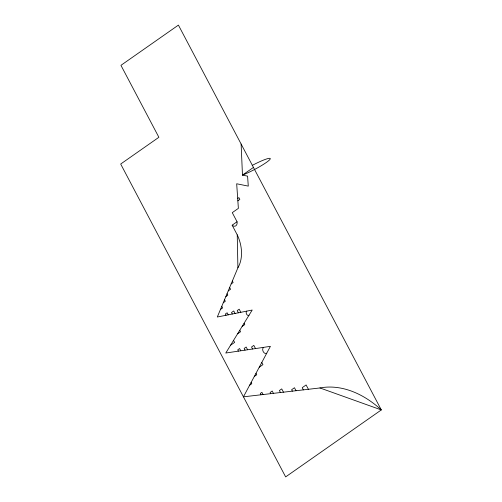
<?xml version="1.0" encoding="UTF-8"?>
<svg xmlns="http://www.w3.org/2000/svg" width="502" height="502" viewBox="0 0 502 502"><rect width="100%" height="100%" fill="white"/><g stroke="black" fill="none" stroke-linecap="round" stroke-linejoin="round"><path stroke-width="0.75" d="M241.123 144.03L242.466 175.098L247.586 176.133L248.277 186.117L236.68 183.77L238.375 208.368L232.263 212.647L237.057 221.752L232.15 225.191L237.233 234.842L237.91 267.767L217.303 317.013L252.205 310.041L225.774 353.031L270.402 346.342L243.426 396.831L319.937 387.952A103.575 71.911 69.1 0 1 381.313 409.927L285.644 476.9L120.687 164.028L158.883 137.291L120.944 65.335L178.417 25.1L381.313 409.927L319.937 387.952M253.454 167.411L242.466 175.098A19.013 2.353 -27.8 0 0 269.467 159.956A19.013 2.353 -27.8 0 0 252.18 165.422M237.691 198.447L238.883 197.612L239.843 199.432L237.854 200.825M231.146 283.931L233.135 282.538L232.351 281.051M228.222 290.909L230.569 289.265L229.646 287.508M225.85 296.575L227.814 295.201L227.042 293.733M223.271 302.744L225.329 301.3L224.519 299.763M220.466 309.452L222.624 307.939L221.771 306.327M242.115 326.457L244.775 324.593L244.072 323.269M237.584 333.817L240.54 331.753L239.761 330.278M230.569 345.232L234.616 342.402L233.549 340.381M259.239 367.226L262.935 364.647L261.787 362.469M254.313 376.45L256.735 374.756L255.982 373.331M249.626 385.222L251.784 383.716L251.113 382.442M308.397 389.288L306.113 384.952L302.21 387.688L303.359 389.872M296.036 390.725L294.461 387.739L291.612 389.734L292.359 391.152M283.461 392.181L281.729 388.899L279.401 390.531L280.461 392.533M240.822 312.313L239.178 309.194L237.189 310.587L238.356 312.809M255.505 348.576L253.83 345.401L251.533 347.007L252.588 349.015M235.08 313.461L233.756 310.951L231.504 312.533L232.288 314.02M273.433 393.348L272.203 391.014L270.095 392.495L270.71 393.662M247.605 349.762L246.156 347.02L244.123 348.444L245.02 350.145M228.209 314.836L227.13 312.784L225.329 314.039L225.988 315.281M240.784 350.779L239.598 348.539L237.71 349.869L238.381 351.143M263.073 394.547L261.912 392.338L260.281 393.48L260.971 394.792M237.233 234.842A31.218 21.674 69.1 0 1 237.91 267.767M266.75 353.17A3.345 2.322 69.1 0 1 263.268 351.689A3.345 2.322 69.1 0 1 263.569 347.365M249.023 315.212A2.347 1.631 69.1 0 1 246.576 314.145A2.347 1.631 69.1 0 1 246.815 311.121M237.057 221.752A4.731 3.288 69.1 0 1 235.833 225.8A4.731 3.288 69.1 0 1 232.15 225.191"/></g></svg>
